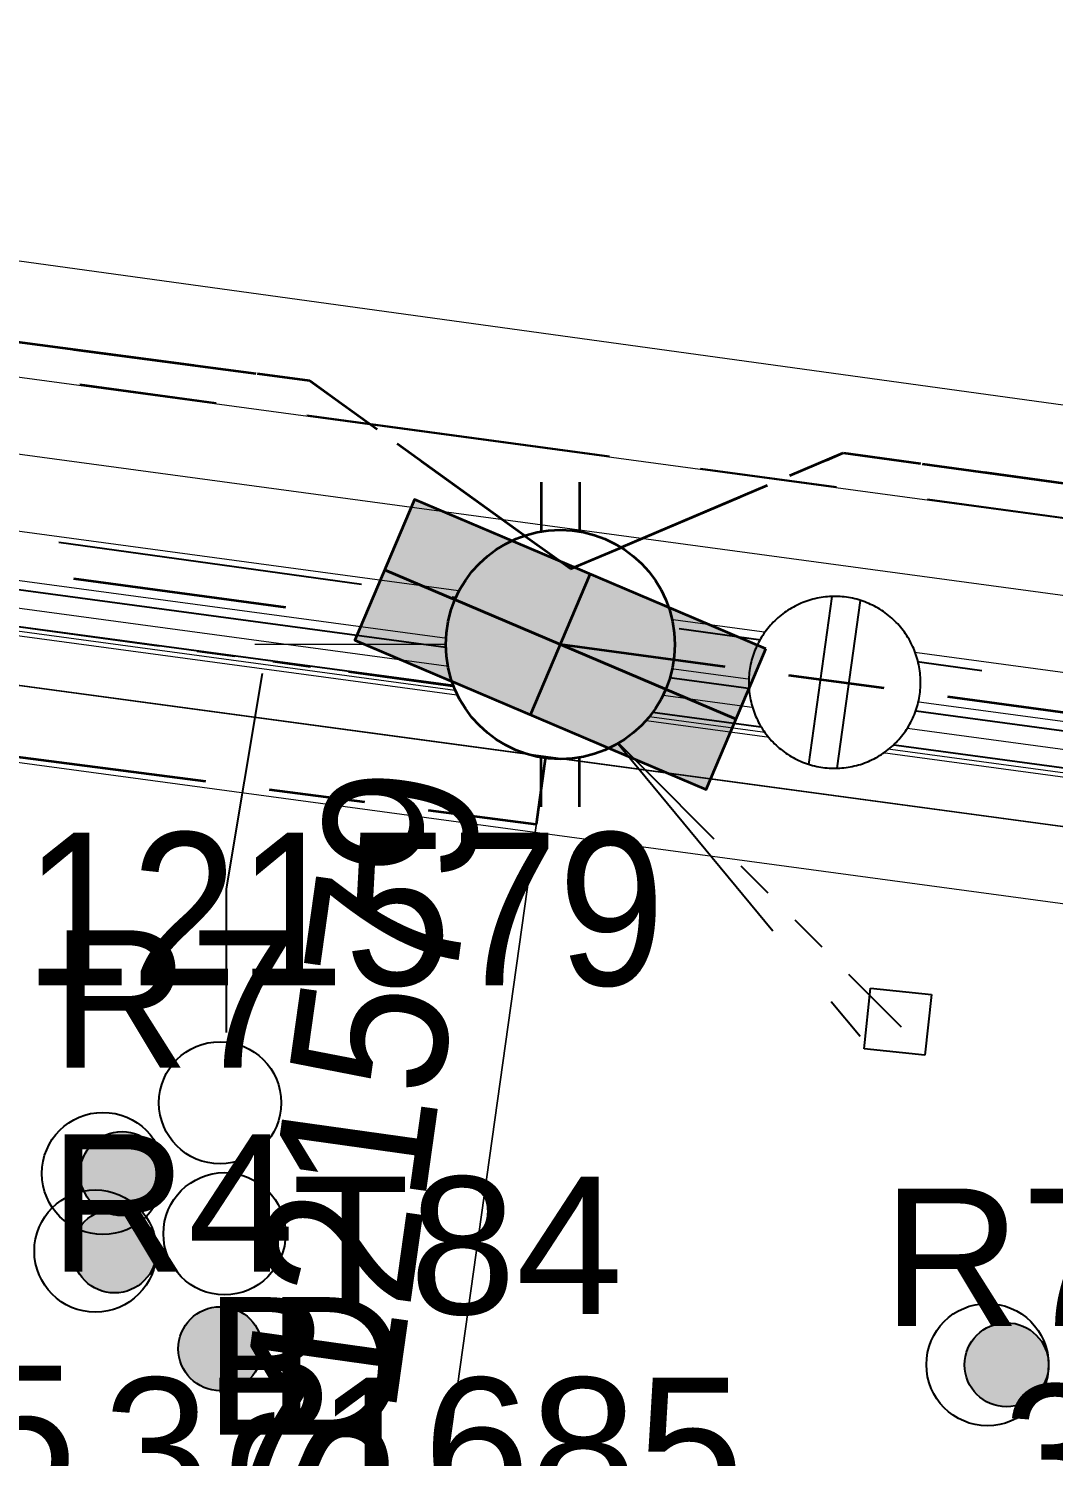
# Model space of a CAD drawing. Header units: metres. Extents: x 0 to 309348, y 0 to 6272736.
# Drawn here: x 308918.42 to 308931.83, y 6271794.53 to 6271813.23 of the extents above; entities that cross this region are included whole.
import ezdxf
from ezdxf.enums import TextEntityAlignment as Align

# ---------------------------------------------------------------- set-up
doc = ezdxf.new("R2010")
doc.units = ezdxf.units.M
doc.linetypes.add('Cable Exist UG', pattern=[8.2, 4, -1.2, 1.8, -1.2])
doc.linetypes.add('PHANTOMX2', pattern=[5, 2.5, -0.5, 0.5, -0.5, 0.5, -0.5])
doc.layers.get('0').update_dxf_attribs({"color": 6})
for name, color, linetype, lineweight in [('_User Miscellaneous1', 30, 'Continuous', 13), ('_User_LV_Exist', 5, 'Continuous', 35), ('Cadastre Developer_SP_NEW', 92, 'Continuous', 15), ('Cadastre Land Parcels_SP_EXT', 118, 'Continuous', 15), ('Cadastre Roads_SP_NEW', 214, 'Continuous', 15), ('Mains_LV_EXT', 163, 'Continuous', 25), ('Mains_LV_SL_EXT', 135, 'Continuous', 25)]:
    doc.layers.add(name, color=color, linetype=linetype, lineweight=lineweight)
doc.layers.add('_User Miscellaneous10', color=252, linetype='Continuous', lineweight=13, plot=False, transparency=0.85)
doc.layers.add('_User Miscellaneous12', color=252, linetype='Continuous', lineweight=13, plot=False, transparency=0.85)
for name, color, linetype in [('Duct_SP_EXT', 30, 'Continuous'), ('Equip_SP_LV_NEW', 2, 'Continuous'), ('Services_SP_EXT', 42, 'PHANTOMX2'), ('SupportsUG_SP_LV_EXT', 7, 'Continuous'), ('Trench_SP_EXT', 7, 'Continuous')]:
    doc.layers.add(name, color=color, linetype=linetype)
doc.styles.get("Standard").update_dxf_attribs({"font": 'arial.ttf'})

# ---------------------------------------------------------------- blocks, each defined once
blk = doc.blocks.new('DUCT_EXT')
blk.add_circle((0, 0.8), 0.8)
at = {"flags": 1}
blk.add_attdef('Z', (0, 0), '', height=0.2, dxfattribs=at)
at = {"flags": 9}
for tag, p in [('DUCT_CODE', (0, 0)), ('XSECT_TYPE', (0, -0.2)), ('FB_REFERENCE', (0, -0.4)), ('STATE', (0, -0.6)), ('NOTES', (0, -0.8))]:
    blk.add_attdef(tag, text='', height=0.2, dxfattribs=at).set_placement(p, align=Align.MIDDLE_LEFT)
blk = doc.blocks.new('CCP_EXT')
at = {"flags": 9}
for tag, p in [('ORIENTATION', (0, -0.8)), ('OWNED_BY', (0, -1)), ('USAGE', (0, -1.2)), ('LEGEND', (0, -1.4)), ('LIFE_SUPPORT', (0, -1.6)), ('STATE', (0, -1.8)), ('NOTES', (0, -2))]:
    blk.add_attdef(tag, text='', height=0.2, dxfattribs=at).set_placement(p, align=Align.MIDDLE_LEFT)
blk.add_wipeout([(0, 0.566), (0.566, 0), (0, -0.566), (-0.566, 0)])
blk.add_lwpolyline([(-0.566, 0), (0, 0.566), (0.566, 0), (0, -0.566), (-0.566, 0)])
at = {"flags": 1}
blk.add_attdef('Z', (0, 0), '', height=0.2, dxfattribs=at)
at = {"flags": 9}
for tag, p in [('CCP_TYPE', (0, 0)), ('CONSTRUCTED_VOLTAGE', (0, -0.2)), ('NO_PHASES', (0, -0.4)), ('OPERATING_VOLTAGE', (0, -0.6))]:
    blk.add_attdef(tag, text='', height=0.2, dxfattribs=at).set_placement(p, align=Align.MIDDLE_LEFT)
blk = doc.blocks.new('CABLE_LARGE_EXT')
h = blk.add_hatch(color=256)
edge = h.paths.add_edge_path()
edge.add_arc((0, 0.55), 0.55, 0, 360)
blk.add_circle((0, 0.55), 0.55)
at = {"flags": 1}
blk.add_attdef('Z', (0, 0), '', height=0.2, dxfattribs=at)
at = {"flags": 9}
for tag, p in [('COND_CODE', (0, 0)), ('FB_REFERENCE', (0, -0.2)), ('STATE', (0, -0.4)), ('XSECT_SIZE', (0, -0.6)), ('NOTES', (0, -0.8))]:
    blk.add_attdef(tag, text='', height=0.2, dxfattribs=at).set_placement(p, align=Align.MIDDLE_LEFT)
blk = doc.blocks.new('*U330')
at = {"layer": 'Equip_SP_LV_NEW', "flags": 1}
blk.add_attdef('Z', (0, 0), '', height=0.2, dxfattribs=at)
at = {"layer": 'Equip_SP_LV_NEW', "flags": 9}
for tag, p in [('ACTUAL_STATUS', (0, 0)), ('CONSTRUCTED_VOLTAGE', (0, -0.2)), ('NO_PHASES', (0, -0.4)), ('OPERATING_VOLTAGE', (0, -0.6)), ('ORIENTATION', (0, -0.8)), ('OWNED_BY', (0, -1)), ('STATE', (0, -1.2)), ('SWITCH_TYPE', (0, -1.4)), ('USAGE', (0, -1.6)), ('NOTES', (0, -1.8))]:
    blk.add_attdef(tag, text='', height=0.2, dxfattribs=at).set_placement(p, align=Align.MIDDLE_LEFT)
blk.add_wipeout([(2.477, -0.342), (2.474, -0.369), (2.471, -0.397), (2.469, -0.424), (2.467, -0.452), (2.467, -0.479), (2.467, -0.507), (2.467, -0.534), (2.469, -0.562), (2.471, -0.59), (2.473, -0.617), (2.477, -0.644), (2.481, -0.672), (2.485, -0.699), (2.491, -0.726), (2.497, -0.753), (2.503, -0.78), (2.51, -0.806), (2.518, -0.833), (2.527, -0.859), (2.536, -0.885), (2.546, -0.911), (2.557, -0.936), (2.568, -0.962), (2.58, -0.987), (2.592, -1.011), (2.605, -1.036), (2.618, -1.06), (2.633, -1.084), (2.647, -1.107), (2.663, -1.13), (2.678, -1.152), (2.695, -1.175), (2.712, -1.197), (2.729, -1.218), (2.747, -1.239), (2.766, -1.259), (2.785, -1.279), (2.804, -1.299), (2.824, -1.318), (2.845, -1.337), (2.866, -1.355), (2.887, -1.372), (2.909, -1.389), (2.931, -1.406), (2.953, -1.422), (2.976, -1.437), (2.999, -1.452), (3.023, -1.466), (3.047, -1.48), (3.071, -1.493), (3.096, -1.505), (3.121, -1.517), (3.146, -1.528), (3.172, -1.539), (3.197, -1.549), (3.223, -1.558), (3.25, -1.567), (3.276, -1.575), (3.303, -1.583), (3.329, -1.589), (3.356, -1.595), (3.383, -1.601), (3.411, -1.606), (3.438, -1.61), (3.465, -1.613), (3.493, -1.616), (3.52, -1.618), (3.548, -1.62), (3.575, -1.62), (3.603, -1.62), (3.631, -1.62), (3.658, -1.618), (3.686, -1.616), (3.713, -1.614), (3.741, -1.61), (3.768, -1.606), (3.795, -1.602), (3.822, -1.596), (3.849, -1.59), (3.876, -1.584), (3.903, -1.576), (3.929, -1.569), (3.955, -1.56), (3.981, -1.551), (4.007, -1.541), (4.033, -1.53), (4.058, -1.519), (4.083, -1.507), (4.108, -1.495), (4.132, -1.482), (4.156, -1.469), (4.18, -1.454), (4.203, -1.44), (4.226, -1.424), (4.249, -1.408), (4.271, -1.392), (4.293, -1.375), (4.314, -1.358), (4.335, -1.34), (4.356, -1.321), (4.376, -1.302), (4.395, -1.283), (4.414, -1.263), (4.433, -1.242), (4.451, -1.221), (4.468, -1.2), (4.486, -1.178), (4.502, -1.156), (4.518, -1.134), (4.533, -1.111), (4.548, -1.088), (4.562, -1.064), (4.576, -1.04), (4.589, -1.016), (4.602, -0.991), (4.613, -0.966), (4.625, -0.941), (4.635, -0.915), (4.645, -0.89), (4.655, -0.864), (4.663, -0.837), (4.671, -0.811), (4.679, -0.784), (4.686, -0.758), (4.692, -0.731), (4.697, -0.704), (4.702, -0.676), (4.706, -0.649), (4.71, -0.622), (4.712, -0.594), (4.714, -0.567), (4.716, -0.539), (4.717, -0.511), (4.717, -0.484), (4.716, -0.456), (4.715, -0.429), (4.713, -0.401), (4.71, -0.374), (4.707, -0.346), (4.703, -0.319), (4.698, -0.292), (4.693, -0.265), (4.687, -0.238), (4.68, -0.211), (4.673, -0.184), (4.665, -0.158), (4.656, -0.132), (4.647, -0.106), (4.637, -0.08), (4.627, -0.054), (4.615, -0.029), (4.604, -0.004), (4.591, 0.021), (4.578, 0.045), (4.565, 0.069), (4.551, 0.093), (4.536, 0.116), (4.521, 0.139), (4.505, 0.162), (4.488, 0.184), (4.471, 0.206), (4.454, 0.227), (4.436, 0.248), (4.417, 0.269), (4.398, 0.289), (4.379, 0.308), (4.359, 0.327), (4.339, 0.346), (4.318, 0.364), (4.296, 0.382), (4.275, 0.399), (4.253, 0.415), (4.23, 0.431), (4.207, 0.446), (4.184, 0.461), (4.16, 0.475), (4.136, 0.489), (4.112, 0.502), (4.087, 0.515), (4.062, 0.526), (4.037, 0.538), (4.012, 0.548), (3.986, 0.558), (3.96, 0.568), (3.934, 0.576), (3.907, 0.584), (3.881, 0.592), (3.854, 0.599), (3.827, 0.605), (3.8, 0.61), (3.773, 0.615), (3.745, 0.619), (3.718, 0.623), (3.69, 0.625), (3.663, 0.627), (3.635, 0.629), (3.608, 0.63), (3.58, 0.63), (3.553, 0.629), (3.525, 0.628), (3.497, 0.626), (3.47, 0.623), (3.443, 0.62), (3.415, 0.616), (3.388, 0.611), (3.361, 0.606), (3.334, 0.6), (3.307, 0.593), (3.281, 0.586), (3.254, 0.578), (3.228, 0.569), (3.202, 0.56), (3.176, 0.55), (3.151, 0.54), (3.125, 0.528), (3.1, 0.517), (3.076, 0.504), (3.051, 0.491), (3.027, 0.478), (3.003, 0.464), (2.98, 0.449), (2.957, 0.434), (2.934, 0.418), (2.912, 0.401), (2.89, 0.384), (2.869, 0.367), (2.848, 0.349), (2.828, 0.33), (2.808, 0.311), (2.788, 0.292), (2.769, 0.272), (2.75, 0.252), (2.732, 0.231), (2.715, 0.209), (2.698, 0.188), (2.681, 0.166), (2.665, 0.143), (2.65, 0.12), (2.635, 0.097), (2.621, 0.073), (2.607, 0.049), (2.594, 0.025), (2.582, 0), (2.57, -0.025), (2.559, -0.05), (2.548, -0.075), (2.538, -0.101), (2.529, -0.127), (2.52, -0.153), (2.512, -0.18), (2.504, -0.206), (2.498, -0.233), (2.491, -0.26), (2.486, -0.287), (2.481, -0.314)]).dxf.layer = 'Equip_SP_LV_NEW'
at = {"layer": 'Equip_SP_LV_NEW'}
for p, q in [((3.254, -1.569), (3.558, 0.63)), ((3.626, -1.62), (3.929, 0.578))]:
    blk.add_line(p, q, dxfattribs=at)
at = {"layer": 'Equip_SP_LV_NEW', "flags": 128}
blk.add_lwpolyline([(3.745, 0.619), (3.718, 0.623), (3.69, 0.625), (3.663, 0.627), (3.635, 0.629), (3.608, 0.63), (3.58, 0.63), (3.553, 0.629), (3.525, 0.628), (3.497, 0.626), (3.47, 0.623), (3.443, 0.62), (3.415, 0.616), (3.388, 0.611), (3.361, 0.606), (3.334, 0.6), (3.307, 0.593), (3.281, 0.586), (3.254, 0.578), (3.228, 0.569), (3.202, 0.56), (3.176, 0.55), (3.151, 0.54), (3.125, 0.528), (3.1, 0.517), (3.076, 0.504), (3.051, 0.491), (3.027, 0.478), (3.003, 0.464), (2.98, 0.449), (2.957, 0.434), (2.934, 0.418), (2.912, 0.401), (2.89, 0.384), (2.869, 0.367), (2.848, 0.349), (2.828, 0.33), (2.808, 0.311), (2.788, 0.292), (2.769, 0.272), (2.75, 0.252), (2.732, 0.231), (2.715, 0.209), (2.698, 0.188), (2.681, 0.166), (2.665, 0.143), (2.65, 0.12), (2.635, 0.097), (2.621, 0.073), (2.607, 0.049), (2.594, 0.025), (2.582, 0), (2.57, -0.025), (2.559, -0.05), (2.548, -0.075), (2.538, -0.101), (2.529, -0.127), (2.52, -0.153), (2.512, -0.18), (2.504, -0.206), (2.498, -0.233), (2.491, -0.26), (2.486, -0.287), (2.481, -0.314), (2.477, -0.342), (2.474, -0.369), (2.471, -0.397), (2.469, -0.424), (2.467, -0.452), (2.467, -0.479), (2.467, -0.507), (2.467, -0.534), (2.469, -0.562), (2.471, -0.59), (2.473, -0.617), (2.477, -0.644), (2.481, -0.672), (2.485, -0.699), (2.491, -0.726), (2.497, -0.753), (2.503, -0.78), (2.51, -0.806), (2.518, -0.833), (2.527, -0.859), (2.536, -0.885), (2.546, -0.911), (2.557, -0.936), (2.568, -0.962), (2.58, -0.987), (2.592, -1.011), (2.605, -1.036), (2.618, -1.06), (2.633, -1.084), (2.647, -1.107), (2.663, -1.13), (2.678, -1.152), (2.695, -1.175), (2.712, -1.197), (2.729, -1.218), (2.747, -1.239), (2.766, -1.259), (2.785, -1.279), (2.804, -1.299), (2.824, -1.318), (2.845, -1.337), (2.866, -1.355), (2.887, -1.372), (2.909, -1.389), (2.931, -1.406), (2.953, -1.422), (2.976, -1.437), (2.999, -1.452), (3.023, -1.466), (3.047, -1.48), (3.071, -1.493), (3.096, -1.505), (3.121, -1.517), (3.146, -1.528), (3.172, -1.539), (3.197, -1.549), (3.223, -1.558), (3.25, -1.567), (3.276, -1.575), (3.303, -1.583), (3.329, -1.589), (3.356, -1.595), (3.383, -1.601), (3.411, -1.606), (3.438, -1.61), (3.465, -1.613), (3.493, -1.616), (3.52, -1.618), (3.548, -1.62), (3.575, -1.62), (3.603, -1.62), (3.631, -1.62), (3.658, -1.618), (3.686, -1.616), (3.713, -1.614), (3.741, -1.61), (3.768, -1.606), (3.795, -1.602), (3.822, -1.596), (3.849, -1.59), (3.876, -1.584), (3.903, -1.576), (3.929, -1.569), (3.955, -1.56), (3.981, -1.551), (4.007, -1.541), (4.033, -1.53), (4.058, -1.519), (4.083, -1.507), (4.108, -1.495), (4.132, -1.482), (4.156, -1.469), (4.18, -1.454), (4.203, -1.44), (4.226, -1.424), (4.249, -1.408), (4.271, -1.392), (4.293, -1.375), (4.314, -1.358), (4.335, -1.34), (4.356, -1.321), (4.376, -1.302), (4.395, -1.283), (4.414, -1.263), (4.433, -1.242), (4.451, -1.221), (4.468, -1.2), (4.486, -1.178), (4.502, -1.156), (4.518, -1.134), (4.533, -1.111), (4.548, -1.088), (4.562, -1.064), (4.576, -1.04), (4.589, -1.016), (4.602, -0.991), (4.613, -0.966), (4.625, -0.941), (4.635, -0.915), (4.645, -0.89), (4.655, -0.864), (4.663, -0.837), (4.671, -0.811), (4.679, -0.784), (4.686, -0.758), (4.692, -0.731), (4.697, -0.704), (4.702, -0.676), (4.706, -0.649), (4.71, -0.622), (4.712, -0.594), (4.714, -0.567), (4.716, -0.539), (4.717, -0.511), (4.717, -0.484), (4.716, -0.456), (4.715, -0.429), (4.713, -0.401), (4.71, -0.374), (4.707, -0.346), (4.703, -0.319), (4.698, -0.292), (4.693, -0.265), (4.687, -0.238), (4.68, -0.211), (4.673, -0.184), (4.665, -0.158), (4.656, -0.132), (4.647, -0.106), (4.637, -0.08), (4.627, -0.054), (4.615, -0.029), (4.604, -0.004), (4.591, 0.021), (4.578, 0.045), (4.565, 0.069), (4.551, 0.093), (4.536, 0.116), (4.521, 0.139), (4.505, 0.162), (4.488, 0.184), (4.471, 0.206), (4.454, 0.227), (4.436, 0.248), (4.417, 0.269), (4.398, 0.289), (4.379, 0.308), (4.359, 0.327), (4.339, 0.346), (4.318, 0.364), (4.296, 0.382), (4.275, 0.399), (4.253, 0.415), (4.23, 0.431), (4.207, 0.446), (4.184, 0.461), (4.16, 0.475), (4.136, 0.489), (4.112, 0.502), (4.087, 0.515), (4.062, 0.526), (4.037, 0.538), (4.012, 0.548), (3.986, 0.558), (3.96, 0.568), (3.934, 0.576), (3.907, 0.584), (3.881, 0.592), (3.854, 0.599), (3.827, 0.605), (3.8, 0.61), (3.773, 0.615)], close=True, dxfattribs=at)
blk = doc.blocks.new('LV_OH_LINKS_OPEN_NEW')
for p, q in [((-0.25, 2.125), (-0.25, 1.375)), ((0.25, 2.125), (0.25, 1.375)), ((-0.25, -2.125), (-0.25, -1.375)), ((0.25, -2.125), (0.25, -1.375))]:
    blk.add_line(p, q)
blk.add_wipeout([(-1.5, 0), (-1.497, 0.089), (-1.486, 0.206), (-1.475, 0.275), (-1.459, 0.349), (-1.44, 0.421), (-1.416, 0.496), (-1.389, 0.567), (-1.351, 0.653), (-1.31, 0.731), (-1.259, 0.816), (-1.205, 0.893), (-1.145, 0.969), (-1.088, 1.033), (-1.025, 1.096), (-0.962, 1.151), (-0.895, 1.203), (-0.855, 1.232), (-0.795, 1.272), (-0.719, 1.317), (-0.631, 1.361), (-0.568, 1.388), (-0.461, 1.427), (-0.352, 1.458), (-0.25, 1.479), (-0.189, 1.488), (-0.11, 1.496), (-0.029, 1.5), (0.048, 1.499), (0.103, 1.496), (0.176, 1.49), (0.314, 1.467), (0.432, 1.436), (0.523, 1.406), (0.611, 1.37), (0.722, 1.315), (0.843, 1.241), (0.907, 1.195), (1.008, 1.111), (1.122, 0.995), (1.18, 0.926), (1.251, 0.827), (1.309, 0.732), (1.365, 0.623), (1.41, 0.513), (1.438, 0.428), (1.475, 0.275), (1.492, 0.159), (1.499, 0.051), (1.497, -0.101), (1.487, -0.197), (1.468, -0.309), (1.435, -0.438), (1.401, -0.536), (1.361, -0.63), (1.317, -0.719), (1.278, -0.786), (1.262, -0.811), (1.25, -0.829), (1.164, -0.946), (1.119, -0.999), (1.053, -1.068), (1.01, -1.109), (0.968, -1.146), (0.902, -1.198), (0.832, -1.248), (0.711, -1.321), (0.618, -1.367), (0.548, -1.396), (0.392, -1.448), (0.277, -1.474), (0.166, -1.491), (0.053, -1.499), (-0.051, -1.499), (-0.173, -1.49), (-0.334, -1.462), (-0.468, -1.425), (-0.604, -1.373), (-0.721, -1.315), (-0.828, -1.251), (-0.915, -1.189), (-1.001, -1.117), (-1.098, -1.022), (-1.15, -0.963), (-1.215, -0.879), (-1.297, -0.754), (-1.35, -0.653), (-1.396, -0.548), (-1.403, -0.53), (-1.428, -0.46), (-1.452, -0.375), (-1.474, -0.279), (-1.493, -0.149), (-1.498, -0.07)])
blk.add_circle((0, 0), 1.5)
at = {"layer": '_User Miscellaneous12'}
blk.add_line((-1.5, 0), (-4, 0), dxfattribs=at)
for tag, flags in [('ACTUAL_STATUS', 9), ('Z', 1), ('CONSTRUCTED_VOLTAGE', 9), ('NO_PHASES', 9), ('OPERATING_VOLTAGE', 9), ('ORIENTATION', 9), ('OWNED_BY', 9), ('OPERATED_BY', 9), ('MAINTAINED_BY', 9), ('STATE', 9), ('SWITCH_TYPE', 9), ('USAGE', 9), ('NOTES', 9)]:
    blk.add_attdef(tag, text='', height=0.01, dxfattribs=dict(flags=flags)).set_placement((0, 0), align=Align.MIDDLE_LEFT)
blk = doc.blocks.new('*U425')
blk.add_hatch(color=256).paths.add_polyline_path([(2.61, -0.662), (2.346, 1.321), (-2.61, 0.662), (-2.346, -1.321)])
for p, q in [((0.132, -0.991), (-0.132, 0.991)), ((2.478, 0.33), (-2.478, -0.33))]:
    blk.add_line(p, q)
at = {"ltscale": 10}
blk.add_line((-2.478, -0.33), (2.478, 0.33), dxfattribs=at)
blk.add_lwpolyline([(2.346, 1.321), (1.107, 1.156), (-1.371, 0.827), (-2.61, 0.662), (-2.346, -1.321), (2.61, -0.662)], close=True)
for tag, p, flags in [('SUBURB', (0, 2), 1), ('STREETNAME', (0, 1.8), 9), ('PARENT', (0, 1.6), 9), ('NOTES', (0, 1.4), 9), ('LOCATION', (0, 1.2), 9), ('LEGEND', (0, 1), 9), ('USAGE', (0, 0.8), 9), ('SUPPORT_TYPE', (0, 0.6), 9), ('STATE', (0, 0.4), 9), ('OWNED_BY', (0, 0.2), 9)]:
    blk.add_attdef(tag, p, '', height=0.2, rotation=180, dxfattribs=dict(flags=flags))
at = {"width": 0.9, "flags": 8}
blk.add_attdef('ASSET_NUM', text='', height=2, rotation=270, dxfattribs=at).set_placement((2, -4), align=Align.MIDDLE_LEFT)

msp = doc.modelspace()

# ---------------------------------------------------------------- linework, layer by layer
at = {"layer": '_User Miscellaneous1'}
for p, q in [((308925.5449, 6271805.02252), (308916.55339, 6271806.23802)), ((308925.44844, 6271804.30901), (308916.45693, 6271805.52451)), ((308925.5449, 6271805.02252), (308925.49667, 6271804.66576)), ((308925.82625, 6271804.98462), (308925.77802, 6271804.62786)), ((308940.97284, 6271802.93707), (308925.82625, 6271804.98462)), ((308925.44844, 6271804.30901), (308925.49667, 6271804.66576)), ((308925.7298, 6271804.27111), (308925.77802, 6271804.62786)), ((308940.87639, 6271802.22356), (308925.7298, 6271804.27111))]:
    msp.add_line(p, q, dxfattribs=at)
at = {"layer": '_User_LV_Exist', "linetype": 'Cable Exist UG', "ltscale": 0.7, "flags": 128}
for points in [[(308921.7858, 6271805.65189), (308916.57085, 6271806.35702), (308918.59806, 6271821.34954), (308910.41287, 6271822.47846), (308910.68613, 6271824.45971)], [(308925.24833, 6271804.1746), (308925.0623, 6271802.80951), (308906.72215, 6271805.18862), (308907.12414, 6271808.16157), (308896.66723, 6271809.57015)]]:
    msp.add_lwpolyline(points, dxfattribs=at)
at = {"layer": '_User_LV_Exist', "linetype": 'Cable Exist UG', "ltscale": 0.6, "flags": 128}
for points in [[(308925.51394, 6271806.15689), (308922.09721, 6271808.61863), (308905.15446, 6271810.86186)], [(308925.51394, 6271806.15689), (308929.08257, 6271807.67411), (308946.70052, 6271805.26545)]]:
    msp.add_lwpolyline(points, dxfattribs=at)
at = {"layer": 'Cadastre Land Parcels_SP_EXT', "linetype": 'Continuous'}
for points in [[(308925.18702, 6271803.69866), (308910.41021, 6271805.69604), (308905.7087, 6271772.17602), (308920.48542, 6271770.17864), (308925.18702, 6271803.69866)], [(308940.07804, 6271801.68556), (308925.18702, 6271803.69866), (308920.48542, 6271770.17864), (308935.37565, 6271768.16554), (308940.07804, 6271801.68556)]]:
    msp.add_lwpolyline(points, close=True, dxfattribs=at)
at = {"layer": 'Duct_SP_EXT'}
for p, q in [((308925.52882, 6271804.9036), (308916.53731, 6271806.1191)), ((308925.46452, 6271804.42792), (308916.47301, 6271805.64343)), ((308925.52882, 6271804.9036), (308925.49667, 6271804.66576)), ((308925.81018, 6271804.8657), (308925.77802, 6271804.62786)), ((308940.95677, 6271802.81815), (308925.81018, 6271804.8657)), ((308925.46452, 6271804.42792), (308925.49667, 6271804.66576)), ((308925.74587, 6271804.39003), (308925.77802, 6271804.62786)), ((308940.89246, 6271802.34248), (308925.74587, 6271804.39003))]:
    msp.add_line(p, q, dxfattribs=at)
msp.add_lwpolyline([(308921.00994, 6271800.08421), (308921.00733, 6271801.965), (308921.48044, 6271804.78696)], dxfattribs=at)
at = {"layer": 'Mains_LV_SL_EXT', "linetype": 'Cable Exist UG'}
msp.add_lwpolyline([(308910.69211, 6271807.63362), (308940.82825, 6271803.44732)], dxfattribs=at)

# ---------------------------------------------------------------- block references
at = {"layer": 'Duct_SP_EXT'}
for name, p, rotation in [('DUCT_EXT', (308921.72339, 6271799.1668), 90.08043177349576), ('DUCT_EXT', (308920.1906, 6271798.23331), 89.51030442739325), ('CABLE_LARGE_EXT', (308920.19061, 6271798.23336), 89.51030442739325), ('DUCT_EXT', (308921.78171, 6271797.45195), 90.08043177349576), ('DUCT_EXT', (308920.09207, 6271797.22095), 89.7939009657349), ('CABLE_LARGE_EXT', (308920.09206, 6271797.22099), 89.51030442739325), ('DUCT_EXT', (308931.77125, 6271795.72993), 89.51030442739325), ('CABLE_LARGE_EXT', (308921.47716, 6271795.94611), 90.08043177349576), ('CABLE_LARGE_EXT', (308931.77127, 6271795.72993), 89.51030442739325)]:
    msp.add_blockref(name, p, dxfattribs=dict(at, rotation=rotation))

# ---------------------------------------------------------------- texts
for s, p in [('R7', (308918.70938, 6271799.62366)), ('R4', (308918.6814, 6271796.95357)), ('T84', (308921.86485, 6271796.39787)), ('R7', (308929.59296, 6271796.24312)), ('B', (308920.71436, 6271794.82125)), ('D', (308921.53193, 6271794.82125)), ('371685', (308910.65822, 6271793.92222)), ('371685', (308919.38873, 6271793.76578)), ('371685', (308931.16633, 6271793.67826))]:
    msp.add_text(s, height=1.8, dxfattribs=at).set_placement(p)

# ---------------------------------------------------------------- next in the draw order: block references
at = {"layer": 'Services_SP_EXT', "rotation": 128.8758139512111}
msp.add_blockref('CCP_EXT', (308929.79558, 6271800.22775), dxfattribs=at)

# ---------------------------------------------------------------- next in the draw order: linework, layer by layer
at = {"layer": '_User Miscellaneous10', "flags": 128}
for points in [[(308833.98741, 6271820.10669), (308889.60594, 6271812.54848), (308997.6292, 6271797.94217), (309001.01956, 6271793.39955), (309015.19784, 6271791.41027), (309019.70066, 6271794.95927), (309041.68206, 6271791.98764), (309043.49509, 6271805.13295), (309021.08092, 6271808.22436), (309015.50357, 6271815.27516), (309021.3385, 6271876.34743), (309022.97878, 6271893.51567), (309025.87623, 6271923.84231), (309027.30076, 6271938.75241, -0.16749916), (309041.46705, 6271969.87346, -0.16749916)], [(308833.433, 6271819.17284), (308889.47128, 6271811.55759), (308997.079, 6271797.00746), (309000.46761, 6271792.4672), (309015.48161, 6271790.36066), (309019.98676, 6271793.9115), (309042.53642, 6271790.86305), (309044.62234, 6271805.98694), (309021.6158, 6271809.16005), (309016.53727, 6271815.58025), (309022.33397, 6271876.25232), (309023.97425, 6271893.42057), (309026.87169, 6271923.7472), (309028.29623, 6271938.6573, -0.16749916), (309042.19251, 6271969.18521, -0.16749916)], [(308832.87858, 6271818.23899), (308889.33663, 6271810.5667), (308996.5288, 6271796.07276), (308999.91565, 6271791.53485), (309015.76538, 6271789.31105), (309020.27286, 6271792.86373), (309043.39078, 6271789.73845), (309045.74959, 6271806.84094), (309022.15068, 6271810.09575), (309017.57098, 6271815.88534), (309023.32943, 6271876.15721), (309024.96971, 6271893.32546), (309027.86716, 6271923.65209), (309029.29169, 6271938.56219, -0.16749916), (309042.91798, 6271968.49695, -0.16749916)], [(308832.32417, 6271817.30514), (308889.20197, 6271809.5758), (308995.9786, 6271795.13805), (308999.3637, 6271790.60249), (309016.04916, 6271788.26144), (309020.55896, 6271791.81595), (309044.24514, 6271788.61386), (309046.87685, 6271807.69493), (309022.68556, 6271811.03144), (309018.60468, 6271816.19043), (309024.3249, 6271876.0621), (309025.96518, 6271893.23035), (309028.86263, 6271923.55698), (309030.28716, 6271938.46708, -0.16749916), (309043.64344, 6271967.80869, -0.16749916)], [(308831.76976, 6271816.37129), (308889.06731, 6271808.58491), (308995.42841, 6271794.20335), (308998.81175, 6271789.67014), (309016.33293, 6271787.21183), (309020.84506, 6271790.76818), (309045.0995, 6271787.48926), (309048.0041, 6271808.54892), (309023.22044, 6271811.96714), (309019.63838, 6271816.49552), (309025.32037, 6271875.96699), (309026.96065, 6271893.13524), (309029.8581, 6271923.46187), (309031.28263, 6271938.37197, -0.16749916), (309044.36891, 6271967.12043, -0.16749916)], [(308831.21534, 6271815.43744), (308888.93266, 6271807.59402), (308994.87821, 6271793.26864), (308998.25979, 6271788.73779), (309016.6167, 6271786.16222), (309021.13116, 6271789.7204), (309045.95386, 6271786.36466), (309049.13135, 6271809.40292), (309023.75532, 6271812.90283), (309020.67208, 6271816.80061), (309026.31584, 6271875.87188), (309027.95611, 6271893.04013), (309030.85356, 6271923.36677), (309032.27809, 6271938.27687, -0.16749916), (309045.09437, 6271966.43217, -0.16749916)]]:
    msp.add_lwpolyline(points, format="xyb", dxfattribs=at)
at = {"layer": '_User Miscellaneous10', "color": 4, "flags": 128}
msp.add_lwpolyline([(308832.15785, 6271817.02498), (308889.16157, 6271809.27854), (308995.81355, 6271794.85764), (308999.19811, 6271790.32279), (309016.13429, 6271787.94656), (309020.64479, 6271791.50162), (309044.50145, 6271788.27648), (309047.21502, 6271807.95113), (309022.84602, 6271811.31215), (309018.91479, 6271816.28196), (309024.62354, 6271876.03357), (309026.26382, 6271893.20182), (309029.16127, 6271923.52845), (309030.5858, 6271938.43855, -0.16749916), (309043.86108, 6271967.60221, -0.16749916)], format="xyb", dxfattribs=at)
at = {"layer": '_User_LV_Exist', "linetype": 'Cable Exist UG', "ltscale": 0.7, "flags": 128}
msp.add_lwpolyline([(308967.35527, 6271799.49673), (308967.35527, 6271799.49673), (308961.17807, 6271800.32882), (308956.11493, 6271801.01084), (308925.37836, 6271805.16612)], dxfattribs=at)
at = {"layer": 'Cadastre Roads_SP_NEW', "color": 4, "linetype": 'Continuous', "ltscale": 2, "transparency": 33554495}
msp.add_line((308998.66071, 6271799.10206), (308858.2401, 6271818.46916), dxfattribs=at)
at = {"layer": 'Mains_LV_EXT', "linetype": 'Cable Exist UG'}
msp.add_lwpolyline([(308970.46999, 6271799.48173), (308944.05169, 6271803.16671), (308942.27518, 6271805.42519), (308912.93558, 6271809.40346), (308910.72089, 6271807.68417)], dxfattribs=at)
at = {"layer": 'Services_SP_EXT'}
msp.add_lwpolyline([(308910.79543, 6271807.58466), (308912.69758, 6271806.1674), (308925.62433, 6271804.39393), (308929.84207, 6271800.16066)], dxfattribs=at)
at = {"layer": 'Trench_SP_EXT', "linetype": 'Cable Exist UG'}
msp.add_lwpolyline([(308925.6136, 6271804.50064), (308929.30376, 6271800.03619)], dxfattribs=at)

# ---------------------------------------------------------------- next in the draw order: block references
at = {"layer": '_User_LV_Exist', "ltscale": 0.7}
for name in ['LV_OH_LINKS_OPEN_NEW', '*U330']:
    msp.add_blockref(name, (308925.37891, 6271805.16605), dxfattribs=at)

# ---------------------------------------------------------------- next in the draw order: linework, layer by layer
at = {"layer": '_User_LV_Exist', "linetype": 'Cable Exist UG', "ltscale": 0.7, "flags": 128}
for points in [[(308921.7858, 6271805.65189), (308916.57085, 6271806.35702), (308918.59806, 6271821.34954), (308910.41287, 6271822.47846), (308910.68613, 6271824.45971)], [(308925.51394, 6271806.15689), (308922.09721, 6271808.61863), (308905.15446, 6271810.86186)], [(308925.51394, 6271806.15689), (308929.08257, 6271807.67411), (308946.70052, 6271805.26545)], [(308967.35527, 6271799.49673), (308967.35527, 6271799.49673), (308961.17807, 6271800.32882), (308956.11493, 6271801.01084), (308925.37836, 6271805.16612)]]:
    msp.add_lwpolyline(points, dxfattribs=at)
at = {"layer": 'Cadastre Developer_SP_NEW', "flags": 128}
msp.add_lwpolyline([(308790.07096, 6271869.94762), (308790.73664, 6271870.4526), (308817.42505, 6271835.27088), (308831.76095, 6271816.37201), (308894.38695, 6271807.86151), (308916.96475, 6271804.81006), (308950.97205, 6271800.21329)], dxfattribs=at)
at = {"layer": 'Cadastre Developer_SP_NEW', "linetype": 'Continuous'}
for points in [[(308925.18702, 6271803.69866), (308910.41021, 6271805.69604), (308905.7087, 6271772.17602), (308920.48542, 6271770.17864), (308925.18702, 6271803.69866)], [(308940.07804, 6271801.68556), (308925.18702, 6271803.69866), (308920.48542, 6271770.17864), (308935.37565, 6271768.16554), (308940.07804, 6271801.68556)]]:
    msp.add_lwpolyline(points, close=True, dxfattribs=at)

# ---------------------------------------------------------------- next in the draw order: block references
at = {"layer": '_User_LV_Exist', "ltscale": 0.75}
ref = msp.add_blockref('*U425', (308925.37891, 6271805.16605), dxfattribs=dict(at, rotation=329.3822980103706))
ref.add_attrib('ASSET_NUM', 'S121579', dxfattribs={"layer": '0', "height": 2, "width": 0.9}).set_placement((308916.68058, 6271801.70381), align=Align.MIDDLE_LEFT)
at = {"layer": 'SupportsUG_SP_LV_EXT', "ltscale": 0.75}
ref = msp.add_blockref('*U425', (308925.37891, 6271805.16605), dxfattribs=dict(at, rotation=329.3822980103706))
ref.add_attrib('ASSET_NUM', 'S121579', dxfattribs={"layer": '0', "height": 2, "rotation": 82.015656, "width": 0.9}).set_placement((308921.98477, 6271793.53046), align=Align.MIDDLE_LEFT)

doc.saveas('drawing.dxf')
